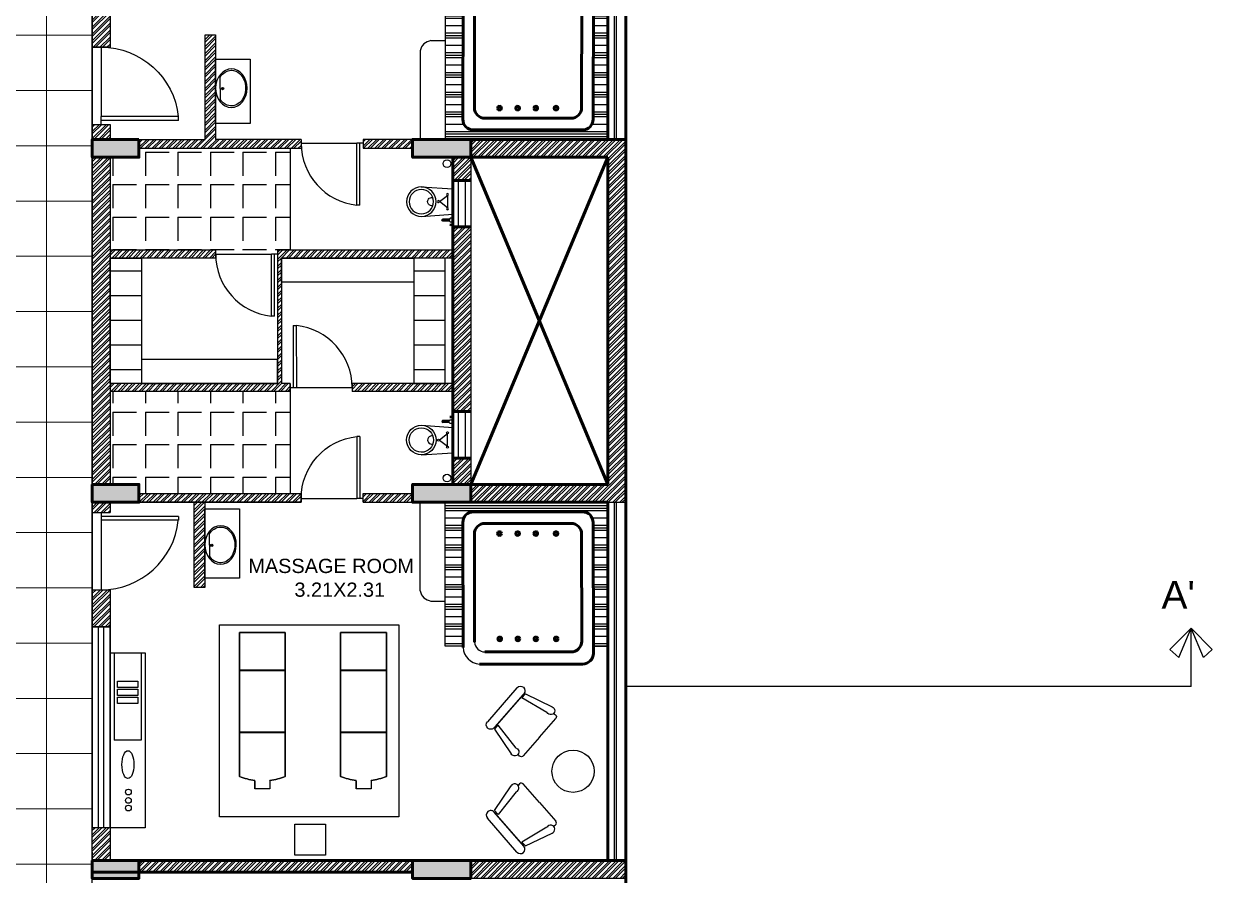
# Model space of a CAD drawing. Header units: millimetres. Extents: x 1521 to 3683, y 1649 to 3322.
# Drawn here: x 1668.65 to 1676.31, y 1663.95 to 1669.44 of the extents above; entities that cross this region are included whole.
import ezdxf

# ---------------------------------------------------------------- set-up
doc = ezdxf.new("R2010")
doc.units = ezdxf.units.MM
doc.header["$LTSCALE"] = 0.1
doc.linetypes.add('DASHED2', pattern=[0.375, 0.25, -0.125])
for name, color, linetype, lineweight in [('COL', 1, 'Continuous', 50), ('plan wall', 7, 'Continuous', 25), ('WALL', 7, 'Continuous', 50), ('WIN', 8, 'Continuous', 25)]:
    doc.layers.add(name, color=color, linetype=linetype, lineweight=lineweight)
doc.layers.add('toilet furniture', color=37, linetype='Continuous')
doc.styles.add('WORKING', font='ARIALN.TTF')
pattern_1 = [(45, (1042.899978, 936.663584), (-0.0224506403, 0.0224506403), []), (45, (1042.899978, 936.67946), (-0.0224506403, 0.0224506403), [])]
pattern_2 = [(0, (667.3189, 932.20063), (0, 0.15875), [])]
pattern_3 = [(270, (3.51019, 95.31282), (0.20955, 0), [0.1524, -0.05715]), (0, (3.51019, 95.31282), (0, 0.20955), [0.1524, -0.05715])]

# ---------------------------------------------------------------- blocks, each defined once
blk = doc.blocks.new('d')
for p, q in [((0.05, 1), (0.05, 0)), ((0.05, 1), (0.1, 1)), ((0.1, 1), (0.1, 0)), ((0, 0), (0.1, 0))]:
    blk.add_line(p, q)
at = {"linetype": 'DASHED2', "ltscale": 500}
blk.add_arc((-0.005, 0), 1.005, 359.9965, 83.9779, dxfattribs=at)
blk = doc.blocks.new('A$C708C57D5')
for p, q in [((1.626, -0.41), (0.18, -0.41)), ((0.03, -0.56), (0.033, -2.393)), ((1.548, -0.58), (0.342, -0.58)), ((1.855, -0.643), (1.858, -2.393)), ((0.192, -0.73), (0.195, -2.23)), ((1.692, -0.718), (1.695, -2.23)), ((1.548, -2.38), (0.342, -2.38)), ((1.545, -2.38), (0.345, -2.38)), ((1.708, -2.543), (0.183, -2.543))]:
    blk.add_line(p, q)
for centre in [(0.55, -0.763), (0.834, -0.763), (1.087, -0.763), (1.341, -0.763), (0.553, -2.238), (0.837, -2.238), (1.09, -2.238), (1.344, -2.238)]:
    blk.add_circle(centre, 0.0261)
for centre, start, end in [((0.18, -0.56), 90, 180), ((0.342, -0.73), 90, 180), ((0.345, -2.23), 180, 270), ((1.545, -2.23), 270, 360), ((0.183, -2.393), 180, 270), ((1.708, -2.393), 270, 0)]:
    blk.add_arc(centre, 0.15, start, end)
at = {"layer": 'plan wall'}
for centre, radius, start, end in [((1.61, -0.655), 0.245, 2.6955, 86.2976), ((1.548, -0.724), 0.144, 2.2545, 90.0839)]:
    blk.add_arc(centre, radius, start, end, dxfattribs=at)
blk = doc.blocks.new('A$C01EB0BB3')
for p, q in [((-0.097, 0.064), (-0.097, 0.064)), ((-0.047, 0.114), (0.447, 0.114)), ((-0.047, 0.014), (0.447, 0.014)), ((0.497, 0.064), (0.497, 0.064))]:
    blk.add_line(p, q)
at = {"linetype": 'Continuous'}
for p, q in [((0, 0), (-0.057, 0)), ((-0.057, -0.314), (0, 0)), ((-0.035, 0.014), (-0.037, 0.001)), ((-0.035, 0.014), (0.435, 0.014)), ((0.4, 0), (0.457, 0)), ((0.457, -0.314), (0.4, 0)), ((0.437, 0), (0.435, 0.014)), ((0.457, 0), (0.543, -0.314)), ((-0.057, 0), (-0.143, -0.314)), ((-0.096, -0.376), (-0.1, -0.4)), ((0.5, -0.4), (0.496, -0.374)), ((0.2, -0.429), (-0.071, -0.429)), ((0.2, -0.429), (0.471, -0.429))]:
    blk.add_line(p, q, dxfattribs=at)
for centre, start, end in [((-0.047, 0.064), 90, 180), ((-0.047, 0.064), 180, 270), ((0.447, 0.064), 0, 90), ((0.447, 0.064), 270, 0)]:
    blk.add_arc(centre, 0.05, start, end)
for centre, radius, start, end in [((-0.1, -0.329), 0.0452, 161.5651, 18.435), ((0.5, -0.329), 0.0452, 161.5651, 18.435), ((-0.071, -0.4), 0.0286, 180, 270), ((0.471, -0.4), 0.0286, 270, 0)]:
    blk.add_arc(centre, radius, start, end, dxfattribs=at)
blk = doc.blocks.new('A$C6D011404')
at = {"layer": 'toilet furniture'}
for q in [(118, 64), (434, 64)]:
    blk.add_line((281, 64), q, dxfattribs=at)
for radius in [16.7, 11.9]:
    blk.add_circle((281, 99), radius, dxfattribs=at)
at = {"layer": 'toilet furniture', "extrusion": (0, 0, -1)}
blk.add_ellipse((276, 225), major_axis=(276, -2), ratio=0.815709, start_param=3.141593, end_param=9.424778, dxfattribs=at)
at = {"layer": 'toilet furniture'}
blk.add_open_spline([(118, 64), (58, 102), (22, 162), (20, 223), (20, 225), (20, 227), (20, 268), (36, 309), (113, 396), (192, 429), (355, 430), (435, 397), (529, 293), (543, 225), (505, 126), (475, 90), (434, 64)], degree=3, knots=[5.365258, 5.365258, 5.365258, 5.365258, 6.257078, 6.257078, 6.283185, 6.283185, 6.283185, 6.901165, 6.901165, 7.841015, 7.841015, 8.780865, 8.780865, 9.720714, 9.720714, 10.328696, 10.328696, 10.328696, 10.328696], dxfattribs=at)

msp = doc.modelspace()

# ---------------------------------------------------------------- hatches: boundary and pattern name
at = {"lineweight": 0}
h = msp.add_hatch(dxfattribs=at)
h.set_pattern_fill('NET', color=9, scale=0.11224, style=0)
h.set_pattern_definition([(0, (3.5102, 95.31282), (0, 0.35636287), []), (90, (3.5102, 95.31282), (-0.35636287, 0), [])])
h.paths.add_polyline_path([(1666.924, 1662.5161), (1667.8654, 1662.5161), (1667.8654, 1661.4286), (1667.8154, 1661.4286), (1667.8154, 1660.1261), (1667.8654, 1660.1261), (1667.8654, 1659.8011), (1667.8154, 1659.8011), (1667.8154, 1659.2711), (1668.3779, 1659.2711), (1668.3779, 1659.3086), (1668.5279, 1659.3086), (1668.5279, 1659.2711), (1669.0904, 1659.2711), (1669.0904, 1659.3126), (1669.1479, 1659.3126), (1669.1479, 1659.8099), (1669.0904, 1659.8099), (1669.0904, 1669.5961), (1665.3254, 1669.5961), (1665.3254, 1670.2711), (1663.0754, 1670.2711), (1663.0754, 1669.5961), (1658.5454, 1669.5961), (1658.5454, 1669.553), (1658.5364, 1669.553), (1658.5364, 1669.5122), (1658.5119, 1669.5122), (1658.5119, 1668.832), (1658.5228, 1668.832), (1658.5228, 1668.8184), (1658.5364, 1668.8184), (1658.5364, 1668.7912), (1658.5454, 1668.7912), (1658.5454, 1668.7461), (1658.7454, 1668.7461), (1658.7454, 1668.6961), (1660.6204, 1668.6961), (1660.6204, 1668.7461), (1661.6354, 1668.7461), (1661.6354, 1668.3461), (1661.5854, 1668.3461), (1661.5854, 1667.9986), (1662.5854, 1667.9986), (1662.5854, 1668.3461), (1662.5354, 1668.3461), (1662.5354, 1668.7461), (1663.2604, 1668.7461), (1663.2604, 1668.6961), (1665.1404, 1668.6961), (1665.1404, 1668.7461), (1665.4904, 1668.7461), (1665.4904, 1668.6961), (1667.4654, 1668.6961), (1667.4654, 1668.7461), (1667.8654, 1668.7461), (1667.8654, 1668.3961), (1667.8154, 1668.3961), (1667.8154, 1666.5886), (1667.8654, 1666.5886), (1667.8654, 1666.2386), (1667.8154, 1666.2386), (1667.8154, 1664.2311), (1667.8654, 1664.2311), (1667.8654, 1663.4161), (1667.4654, 1663.4161), (1667.4654, 1663.4661), (1666.924, 1663.4661)])
h.paths.add_polyline_path([(1666.6186, 1662.4661), (1666.6186, 1662.5161), (1666.5668, 1662.5161), (1666.5668, 1662.4661)])
h = msp.add_hatch()
h.set_pattern_fill('STEEL', color=256, scale=0.01, style=0)
h.set_pattern_definition(pattern_1)
h.paths.add_polyline_path([(1669.2054, 1669.5961), (1669.0904, 1669.5961), (1669.0904, 1669.2904), (1669.2054, 1669.2904)])
h.paths.add_polyline_path([(1669.2054, 1668.7932), (1669.0904, 1668.7932), (1669.0904, 1668.6961), (1669.2054, 1668.6961)])
h = msp.add_hatch()
h.set_pattern_fill('PLASTI', color=256, scale=0.02, style=0)
h.set_pattern_definition([(0, (3.51019, 95.31282), (0, 0.127), []), (0, (3.51019, 95.3287), (0, 0.127), []), (0, (3.51019, 95.34457), (0, 0.127), []), (0, (3.51019, 95.3922), (0, 0.127), [])])
h.paths.add_polyline_path([(1672.4154, 1669.6244), (1672.3215, 1669.6243), (1672.3202, 1668.8267, -0.414214), (1672.2512, 1668.7576), (1671.5486, 1668.7576, -0.415191), (1671.4795, 1668.8269), (1671.4809, 1669.6243), (1671.3664, 1669.6243), (1671.3664, 1668.6961), (1671.5304, 1668.6961), (1672.4154, 1668.6961)])
h.paths.add_polyline_path([(1672.4154, 1666.3561), (1671.5304, 1666.3561), (1671.3664, 1666.3561), (1671.3664, 1665.4279), (1671.4809, 1665.4279), (1671.4795, 1666.2254, -0.415191), (1671.5486, 1666.2947), (1672.2512, 1666.2947, -0.414214), (1672.3202, 1666.2256), (1672.3215, 1665.4278), (1672.4154, 1665.4278)])
h = msp.add_hatch()
h.set_pattern_fill('STEEL', color=256, scale=0.01, style=0)
h.set_pattern_definition(pattern_1)
h.paths.add_polyline_path([(1669.8858, 1669.3705), (1669.8176, 1669.3705), (1669.8176, 1668.6961), (1669.3904, 1668.6961), (1669.3904, 1668.6386), (1670.4369, 1668.6386), (1670.4369, 1668.6961), (1669.8858, 1668.6961)])
h = msp.add_hatch()
h.set_pattern_fill('STEEL', color=256, scale=0.01, style=0)
h.set_pattern_definition(pattern_1)
h.paths.add_polyline_path([(1671.1554, 1668.6961), (1670.8364, 1668.6961), (1670.8364, 1668.6386), (1671.1554, 1668.6386)])
h = msp.add_hatch()
h.set_pattern_fill('STEEL', color=256, scale=0.01, style=0)
h.set_pattern_definition(pattern_1)
h.paths.add_polyline_path([(1672.5304, 1668.6961), (1671.5304, 1668.6961), (1671.5304, 1668.5811), (1672.4154, 1668.5811), (1672.4154, 1666.4711), (1671.5304, 1666.4711), (1671.5304, 1666.3561), (1672.4154, 1666.3561), (1672.5304, 1666.3561)])
h = msp.add_hatch()
h.set_pattern_fill('STEEL', color=256, scale=0.01, style=0)
h.set_pattern_definition(pattern_1)
h.paths.add_polyline_path([(1671.5304, 1668.1321), (1671.4154, 1668.1321), (1671.4154, 1666.9414), (1671.5304, 1666.9414)])
h.paths.add_polyline_path([(1671.4154, 1667.9811), (1670.2854, 1667.9811), (1670.2854, 1667.1211), (1669.408, 1667.1211), (1669.2054, 1667.1211), (1669.2054, 1667.0711), (1670.3661, 1667.0711), (1670.3661, 1667.1212), (1670.3104, 1667.1212), (1670.3104, 1667.9311), (1671.1628, 1667.9311), (1671.3654, 1667.9311), (1671.4154, 1667.9311)])
edge = h.paths.add_edge_path()
edge.add_line((1671.4154, 1667.1211), (1670.7656, 1667.1211))
edge.add_line((1670.7656, 1667.1211), (1670.7656, 1667.0974))
edge.add_ellipse((1670.3639, 1667.0968), major_axis=(-0.2841, 0.2841), ratio=1, start_angle=225.01782, end_angle=225.08395, ccw=False)
edge.add_line((1670.7656, 1667.0968), (1670.7656, 1667.0968))
edge.add_line((1670.7656, 1667.0968), (1670.7656, 1667.0711))
edge.add_line((1670.7656, 1667.0711), (1671.4154, 1667.0711))
edge.add_line((1671.4154, 1667.0711), (1671.4154, 1667.1211))
h.paths.add_polyline_path([(1669.8858, 1667.9809), (1669.2054, 1667.9809), (1669.2054, 1667.9311), (1669.408, 1667.9311), (1669.8858, 1667.9311), (1669.8858, 1667.9558), (1669.8858, 1667.9558), (1669.8858, 1667.9558)])
h.paths.add_polyline_path([(1669.2054, 1668.5811), (1669.0904, 1668.5811), (1669.0904, 1666.4711), (1669.2054, 1666.4711)])
h = msp.add_hatch()
h.set_pattern_fill('ANGLE', color=253, scale=0.03, angle=-90, style=0)
h.set_pattern_definition(pattern_3)
h.paths.add_polyline_path([(1669.3904, 1668.5811), (1669.2054, 1668.5811), (1669.2054, 1667.9809), (1670.3661, 1667.9809), (1670.3661, 1668.6386), (1669.3904, 1668.6386)])
h = msp.add_hatch()
h.set_pattern_fill('STEEL', color=256, scale=0.01, style=0)
h.set_pattern_definition(pattern_1)
h.paths.add_polyline_path([(1671.5304, 1668.5811), (1671.4154, 1668.5811), (1671.4154, 1668.4321), (1671.5304, 1668.4321)])
h = msp.add_hatch()
h.set_pattern_fill('LINE', color=256, scale=0.05, style=0)
h.set_pattern_definition(pattern_2)
h.paths.add_polyline_path([(1669.2054, 1667.9311), (1669.408, 1667.9311), (1669.408, 1667.1211), (1669.2054, 1667.1211)])
h = msp.add_hatch()
h.set_pattern_fill('LINE', color=256, scale=0.05, style=0)
h.set_pattern_definition(pattern_2)
h.paths.add_polyline_path([(1671.3654, 1667.9311), (1671.1628, 1667.9311), (1671.1628, 1667.1211), (1671.3654, 1667.1211)])
h = msp.add_hatch()
h.set_pattern_fill('ANGLE', color=253, scale=0.03, angle=-90, style=0)
h.set_pattern_definition(pattern_3)
h.paths.add_polyline_path([(1669.2054, 1666.4711), (1669.3904, 1666.4711), (1669.3904, 1666.4135), (1670.3661, 1666.4136), (1670.3661, 1667.0711), (1669.2054, 1667.0711)])
h = msp.add_hatch()
h.set_pattern_fill('STEEL', color=256, scale=0.01, style=0)
h.set_pattern_definition(pattern_1)
h.paths.add_polyline_path([(1671.1554, 1666.4128), (1670.8364, 1666.4128), (1670.8364, 1666.3561), (1671.1554, 1666.3561)])
h.paths.add_polyline_path([(1671.5304, 1666.6414), (1671.4154, 1666.6414), (1671.4154, 1666.4711), (1671.5304, 1666.4711)])
h = msp.add_hatch()
h.set_pattern_fill('STEEL', color=256, scale=0.01, style=0)
h.set_pattern_definition(pattern_1)
h.paths.add_polyline_path([(1669.3904, 1666.4136), (1670.4369, 1666.4136), (1670.4369, 1666.3561), (1669.3904, 1666.3561)])
h = msp.add_hatch()
h.set_pattern_fill('STEEL', color=256, scale=0.01, style=0)
h.set_pattern_definition(pattern_1)
h.paths.add_polyline_path([(1669.2054, 1666.3561), (1669.0904, 1666.3561), (1669.0904, 1666.2896), (1669.2054, 1666.2896)])
h = msp.add_hatch()
h.set_pattern_fill('STEEL', color=256, scale=0.01, style=0)
h.set_pattern_definition(pattern_1)
h.paths.add_polyline_path([(1669.7482, 1666.3561), (1669.8165, 1666.3561), (1669.8165, 1665.8071), (1669.7482, 1665.8071)])
h = msp.add_hatch()
h.set_pattern_fill('STEEL', color=256, scale=0.01, style=0)
h.set_pattern_definition(pattern_1)
h.paths.add_polyline_path([(1669.3904, 1664.0461), (1671.1554, 1664.0461), (1671.1554, 1663.9711), (1669.3904, 1663.9711)])
h.paths.add_polyline_path([(1671.5304, 1664.0461), (1672.5304, 1664.0461), (1672.5304, 1663.9311), (1671.5304, 1663.9311)])
h.paths.add_polyline_path([(1669.7482, 1662.1702), (1669.8165, 1662.1702), (1669.8165, 1661.6211), (1669.7482, 1661.6211)])
h.paths.add_polyline_path([(1671.5304, 1661.6611), (1672.5304, 1661.6611), (1672.5304, 1661.5461), (1671.5304, 1661.5461)])
h.paths.add_polyline_path([(1669.2054, 1664.2572), (1669.0909, 1664.2572), (1669.0909, 1665.5532), (1669.2054, 1665.5532), (1669.2054, 1665.7923), (1669.0904, 1665.7923), (1669.0904, 1664.0461), (1669.2054, 1664.0461)])
at = {"layer": 'COL'}
h = msp.add_hatch(color=256, dxfattribs=at)
h.paths.add_polyline_path([(1667.8154, 1664.1811), (1667.8154, 1663.9311), (1667.7004, 1663.9311), (1667.7004, 1664.1811)])
h.paths.add_polyline_path([(1662.7004, 1666.5386), (1662.7004, 1666.2886), (1662.5854, 1666.2886), (1662.5854, 1666.5386)])
h.paths.add_polyline_path([(1662.5854, 1663.5811), (1662.8354, 1663.5811), (1662.8354, 1663.4661), (1662.5854, 1663.4661)])
h.paths.add_polyline_path([(1664.9504, 1663.5811), (1665.2004, 1663.5811), (1665.2004, 1663.4661), (1664.9504, 1663.4661)])
h.paths.add_polyline_path([(1667.8154, 1668.6961), (1667.8154, 1668.4461), (1667.7004, 1668.4461), (1667.7004, 1668.6961)])
h.paths.add_polyline_path([(1662.9604, 1668.6961), (1663.2104, 1668.6961), (1663.2104, 1668.5811), (1662.9604, 1668.5811)])
h.paths.add_polyline_path([(1665.1904, 1668.6961), (1665.4404, 1668.6961), (1665.4404, 1668.5811), (1665.1904, 1668.5811)])
h.paths.add_polyline_path([(1667.8154, 1666.5386), (1667.8154, 1666.2886), (1667.7004, 1666.2886), (1667.7004, 1666.5386)])
h.paths.add_polyline_path([(1669.0904, 1664.0461), (1669.3904, 1664.0461), (1669.3904, 1663.9311), (1669.0904, 1663.9311)])
h.paths.add_polyline_path([(1669.2054, 1669.8961), (1669.2054, 1669.5961), (1669.0904, 1669.5961), (1669.0904, 1669.8961)])
h.paths.add_polyline_path([(1671.2304, 1672.0361), (1671.5304, 1672.0361), (1671.5304, 1671.9211), (1671.2304, 1671.9211)])
h.paths.add_polyline_path([(1669.0904, 1672.0361), (1669.3904, 1672.0361), (1669.3904, 1671.9211), (1669.0904, 1671.9211)])
h.paths.add_polyline_path([(1671.1554, 1664.0461), (1671.5304, 1664.0461), (1671.5304, 1663.9311), (1671.1554, 1663.9311)])
h.paths.add_polyline_path([(1671.5304, 1661.6611), (1671.5304, 1661.5461), (1671.1554, 1661.5461), (1671.1554, 1661.6611)])
h.paths.add_polyline_path([(1671.5304, 1666.4711), (1671.5304, 1666.3561), (1671.1554, 1666.3561), (1671.1554, 1666.4711)])
h.paths.add_polyline_path([(1665.3254, 1669.9711), (1665.4404, 1669.9711), (1665.4404, 1669.5961), (1665.3254, 1669.5961)])
edge = h.paths.add_edge_path()
edge.add_line((1671.5304, 1668.5811), (1671.1554, 1668.5811))
edge.add_line((1671.1554, 1668.5811), (1671.1554, 1668.6961))
edge.add_line((1671.1554, 1668.6961), (1671.5304, 1668.6961))
h.paths.add_polyline_path([(1669.3904, 1668.6961), (1669.3904, 1668.5811), (1669.0904, 1668.5811), (1669.0904, 1668.6961)])
h.paths.add_polyline_path([(1666.6004, 1672.0361), (1666.6004, 1671.9211), (1666.3004, 1671.9211), (1666.3004, 1672.0361)])
h.paths.add_polyline_path([(1665.3254, 1672.0361), (1665.4404, 1672.0361), (1665.4404, 1671.7361), (1665.3254, 1671.7361)])
h.paths.add_polyline_path([(1662.9604, 1672.0361), (1663.0754, 1672.0361), (1663.0754, 1671.7361), (1662.9604, 1671.7361)])
h.paths.add_polyline_path([(1667.8154, 1657.4311), (1667.7004, 1657.4311), (1667.7004, 1657.6561), (1667.8154, 1657.6561)])
h.paths.add_polyline_path([(1671.2554, 1659.9711), (1671.5304, 1659.9711), (1671.5304, 1659.8561), (1671.2554, 1659.8561)])
h.paths.add_polyline_path([(1658.4704, 1669.8211), (1658.5854, 1669.8211), (1658.5854, 1669.5961), (1658.4704, 1669.5961)])
h.paths.add_polyline_path([(1671.3054, 1657.4311), (1671.3054, 1657.5461), (1671.5304, 1657.5461), (1671.5304, 1657.4311)])
h.paths.add_polyline_path([(1660.7804, 1669.8211), (1660.8954, 1669.8211), (1660.8954, 1669.5961), (1660.7804, 1669.5961)])
h.paths.add_polyline_path([(1660.7804, 1672.0361), (1660.8954, 1672.0361), (1660.8954, 1671.8111), (1660.7804, 1671.8111)])
h.paths.add_polyline_path([(1658.4704, 1672.0361), (1658.5854, 1672.0361), (1658.5854, 1671.8111), (1658.4704, 1671.8111)])
h.paths.add_polyline_path([(1669.2054, 1657.4311), (1669.0904, 1657.4311), (1669.0904, 1657.6561), (1669.2054, 1657.6561)])
h.paths.add_polyline_path([(1669.3154, 1659.9711), (1669.3154, 1659.8561), (1669.0904, 1659.8561), (1669.0904, 1659.9711)])
h.paths.add_polyline_path([(1658.6954, 1668.6961), (1658.6954, 1668.5811), (1658.4704, 1668.5811), (1658.4704, 1668.6961)])
h.paths.add_polyline_path([(1656.8554, 1668.8061), (1656.9704, 1668.8061), (1656.9704, 1668.5811), (1656.8554, 1668.5811)])
h.paths.add_polyline_path([(1656.8554, 1672.0361), (1656.9704, 1672.0361), (1656.9704, 1671.8111), (1656.8554, 1671.8111)])
h.paths.add_polyline_path([(1660.8954, 1668.6961), (1660.8954, 1668.5811), (1660.6704, 1668.5811), (1660.6704, 1668.6961)])
h.paths.add_polyline_path([(1664.5004, 1670.2711), (1664.5004, 1671.0961), (1663.9004, 1671.0961), (1663.9004, 1670.2711), (1663.8254, 1670.2711), (1663.8254, 1671.1711), (1664.5754, 1671.1711), (1664.5754, 1670.2711)])
h.paths.add_polyline_path([(1669.0904, 1666.4711), (1669.3904, 1666.4711), (1669.3904, 1666.3561), (1669.0904, 1666.3561)])
h.paths.add_polyline_path([(1669.3904, 1661.6611), (1669.3904, 1661.5461), (1669.0904, 1661.5461), (1669.0904, 1661.6611)])
h.paths.add_polyline_path([(1667.8154, 1659.8511), (1667.7004, 1659.8511), (1667.7004, 1660.0761), (1667.8154, 1660.0761)])
h.paths.add_polyline_path([(1667.8154, 1661.7286), (1667.8154, 1661.4786), (1667.7004, 1661.4786), (1667.7004, 1661.7286)])
h.paths.add_polyline_path([(1662.9604, 1669.8961), (1663.0754, 1669.8961), (1663.0754, 1669.5961), (1662.9604, 1669.5961)])

# ---------------------------------------------------------------- linework, layer by layer
for p, q in [((1672.4566, 1671.9211), (1672.4566, 1668.6961)), ((1672.4685, 1671.9211), (1672.4685, 1668.6961)), ((1669.0904, 1669.5961), (1669.0904, 1669.2904)), ((1669.2054, 1669.5961), (1669.2054, 1669.2904)), ((1669.2054, 1669.5961), (1669.2054, 1669.2904)), ((1671.3664, 1669.6243), (1671.3664, 1668.6961)), ((1669.0904, 1669.2904), (1669.2054, 1669.2904)), ((1669.2054, 1669.2904), (1669.0904, 1669.2904)), ((1669.0904, 1669.2904), (1669.0904, 1668.7932)), ((1669.1479, 1669.2904), (1669.1479, 1668.8429)), ((1671.2743, 1669.3333), (1671.3664, 1669.3333)), ((1671.2043, 1669.2682), (1671.2043, 1668.6961)), ((1669.0904, 1668.7932), (1669.2054, 1668.7932)), ((1669.0904, 1668.7932), (1669.0904, 1668.6961)), ((1669.0904, 1668.7932), (1669.2054, 1668.7932)), ((1669.2054, 1668.7932), (1669.2054, 1668.6961)), ((1669.2054, 1668.7932), (1669.2054, 1668.6961)), ((1669.0904, 1668.6961), (1669.0904, 1664.597)), ((1669.3904, 1668.6961), (1669.8176, 1668.6961)), ((1670.4369, 1668.6961), (1669.8858, 1668.6961)), ((1670.4369, 1668.6961), (1670.4369, 1668.6386)), ((1670.4369, 1668.6712), (1670.7964, 1668.6713)), ((1671.1554, 1668.6961), (1670.8364, 1668.6961)), ((1670.8364, 1668.6961), (1670.8364, 1668.6386)), ((1669.2054, 1668.5811), (1669.2054, 1666.4711)), ((1669.3904, 1668.6386), (1669.8858, 1668.6386)), ((1669.8858, 1668.6386), (1670.4369, 1668.6386)), ((1670.8364, 1668.6386), (1671.1554, 1668.6386)), ((1671.4154, 1667.9811), (1671.4154, 1668.5811)), ((1671.5304, 1668.5811), (1671.5304, 1666.4711)), ((1669.8858, 1667.9809), (1669.2054, 1667.9809)), ((1669.8858, 1667.9809), (1669.8858, 1667.9311)), ((1670.2854, 1667.9811), (1670.2854, 1667.1211)), ((1669.8858, 1667.956), (1670.2454, 1667.9562)), ((1670.3104, 1667.9311), (1670.3104, 1667.1212)), ((1670.3661, 1667.0711), (1670.3661, 1667.1212)), ((1670.3661, 1667.1212), (1670.3661, 1667.0711)), ((1670.406, 1667.0968), (1670.7656, 1667.0968)), ((1670.7656, 1667.1218), (1670.7656, 1667.0711)), ((1671.4154, 1667.0711), (1671.4154, 1666.4711)), ((1669.3904, 1666.4128), (1670.4369, 1666.4128)), ((1670.4369, 1666.3561), (1670.4369, 1666.4128)), ((1670.4369, 1666.381), (1670.7964, 1666.3809)), ((1670.8364, 1666.4128), (1671.1554, 1666.4128)), ((1670.8364, 1666.3561), (1670.8364, 1666.4128)), ((1669.0904, 1666.2896), (1669.2054, 1666.2896)), ((1669.2054, 1666.3561), (1669.2054, 1666.2896)), ((1669.3904, 1666.3561), (1670.4369, 1666.3561)), ((1670.8364, 1666.3561), (1671.1554, 1666.3561)), ((1671.2043, 1665.7841), (1671.2043, 1666.3561)), ((1671.3664, 1665.719), (1671.3664, 1666.3561)), ((1671.3664, 1665.4279), (1671.3664, 1666.3561)), ((1672.4154, 1666.3561), (1672.5304, 1666.3561)), ((1672.4566, 1666.3561), (1672.4566, 1664.0461)), ((1672.4685, 1666.3561), (1672.4685, 1664.0461)), ((1669.1479, 1666.2399), (1669.148, 1665.7923)), ((1669.0904, 1665.7923), (1669.2054, 1665.7923)), ((1669.2054, 1665.7923), (1669.2054, 1664.0461)), ((1671.2743, 1665.719), (1671.3664, 1665.719)), ((1669.2054, 1665.3858), (1669.4304, 1665.3858)), ((1669.2304, 1665.3858), (1669.2304, 1664.8215)), ((1669.4054, 1665.3858), (1669.4054, 1664.8215)), ((1669.4304, 1665.3858), (1669.4304, 1664.2572)), ((1671.4809, 1665.4279), (1671.3664, 1665.4279)), ((1672.3215, 1665.4278), (1672.4154, 1665.4278)), ((1669.4054, 1664.8215), (1669.2304, 1664.8215)), ((1669.4304, 1664.2572), (1669.2054, 1664.2572)), ((1669.0904, 1664.0997), (1669.0904, 1664.0461))]:
    msp.add_line(p, q)
at = {"color": 9}
for p, q in [((1670.3661, 1668.6386), (1670.3662, 1667.9811)), ((1670.3661, 1667.0711), (1670.3662, 1666.4136)), ((1669.2054, 1665.5532), (1669.0909, 1665.5532)), ((1669.2054, 1664.2572), (1669.0909, 1664.2572))]:
    msp.add_line(p, q, dxfattribs=at)
at = {"lineweight": 25}
for p, q in [((1671.3834, 1668.2429), (1671.3789, 1668.2429)), ((1671.3834, 1666.8093), (1671.3789, 1666.8093))]:
    msp.add_line(p, q, dxfattribs=at)
at = {"color": 0}
for p, q in [((1676.1759, 1665.5433), (1676.0396, 1665.4058)), ((1676.097, 1665.3555), (1676.1759, 1665.5433)), ((1676.1759, 1665.1681), (1676.1759, 1665.5433)), ((1676.1759, 1665.5433), (1676.3122, 1665.4058)), ((1676.2549, 1665.3555), (1676.1759, 1665.5433)), ((1676.0396, 1665.4058), (1676.0396, 1665.4058)), ((1676.0396, 1665.4058), (1676.097, 1665.3555)), ((1676.3122, 1665.4058), (1676.2549, 1665.3555)), ((1676.3122, 1665.4058), (1676.3122, 1665.4058)), ((1676.1759, 1665.1681), (1672.5304, 1665.1681))]:
    msp.add_line(p, q, dxfattribs=at)
for points in [[(1669.1479, 1659.3126), (1669.1479, 1659.8099), (1669.0904, 1659.8099), (1669.0904, 1669.5961), (1665.3254, 1669.5961), (1665.3254, 1670.2711), (1663.0754, 1670.2711), (1663.0754, 1669.5961), (1658.5454, 1669.5961), (1658.5454, 1669.553), (1658.5364, 1669.553)], [(1669.8176, 1668.6961), (1669.8176, 1669.3705), (1669.8858, 1669.3705), (1669.8858, 1668.6961)], [(1670.3953, 1664.3287), (1669.9109, 1664.3287), (1669.9109, 1665.5662), (1671.0678, 1665.5662), (1671.0678, 1664.3287), (1670.3953, 1664.3287)]]:
    msp.add_lwpolyline(points)
for points in [[(1669.8858, 1669.2144), (1670.1086, 1669.2144), (1670.1086, 1668.7989), (1669.8858, 1668.7989)], [(1669.2054, 1667.9311), (1669.408, 1667.9311), (1669.408, 1667.1211), (1669.2054, 1667.1211)], [(1671.1628, 1667.7754), (1670.3104, 1667.7754), (1670.3104, 1667.9311), (1671.1628, 1667.9311)], [(1671.3654, 1667.9311), (1671.1628, 1667.9311), (1671.1628, 1667.1211), (1671.3654, 1667.1211)], [(1669.408, 1667.1211), (1670.2854, 1667.1211), (1670.2854, 1667.2768), (1669.408, 1667.2768)], [(1669.3904, 1666.4136), (1670.4369, 1666.4136), (1670.4369, 1666.3561), (1669.3904, 1666.3561)], [(1669.7482, 1666.3561), (1669.8165, 1666.3561), (1669.8165, 1665.8071), (1669.7482, 1665.8071)], [(1670.0393, 1665.8668), (1669.8165, 1665.8668), (1669.8165, 1666.3131), (1670.0393, 1666.3131)], [(1669.2054, 1664.0461), (1669.0904, 1664.0461), (1669.0904, 1665.7923), (1669.2054, 1665.7923)], [(1669.2522, 1665.2024), (1669.3848, 1665.2024), (1669.3848, 1665.1621), (1669.2522, 1665.1621)], [(1669.2522, 1665.1509), (1669.3848, 1665.1509), (1669.3848, 1665.1106), (1669.2522, 1665.1106)], [(1669.2522, 1665.0987), (1669.3848, 1665.0987), (1669.3848, 1665.0584), (1669.2522, 1665.0584)], [(1670.3953, 1664.2799), (1670.5948, 1664.2799), (1670.5948, 1664.0806), (1670.3953, 1664.0806)], [(1669.3904, 1664.0461), (1671.1554, 1664.0461), (1671.1554, 1663.9711), (1669.3904, 1663.9711)], [(1671.5304, 1664.0461), (1672.5304, 1664.0461), (1672.5304, 1663.9311), (1671.5304, 1663.9311)]]:
    msp.add_lwpolyline(points, close=True)
at = {"color": 9}
msp.add_lwpolyline([(1669.2054, 1665.5532), (1669.2054, 1664.2572), (1669.0909, 1664.2572), (1669.0909, 1665.5532)], close=True, dxfattribs=at)
for points in [[(1670.3349, 1664.5883, -0.065744), (1670.2354, 1664.5624), (1670.2354, 1664.5594), (1670.2354, 1664.508), (1670.1385, 1664.508), (1670.1385, 1664.5624, -0.065733), (1670.039, 1664.5883), (1670.039, 1665.5164), (1670.3349, 1665.5164), (1670.3349, 1665.2743), (1670.3349, 1664.7901)], [(1670.9874, 1664.5883, -0.065739), (1670.8878, 1664.5624), (1670.8878, 1664.5594), (1670.8878, 1664.508), (1670.791, 1664.508), (1670.791, 1664.5624, -0.065739), (1670.6915, 1664.5883), (1670.6915, 1665.5164), (1670.9874, 1665.5164), (1670.9874, 1665.2743), (1670.9874, 1664.7901)]]:
    msp.add_lwpolyline(points, format="xyb", close=True)
for centre, radius in [((1672.1905, 1664.6215), 0.1364), ((1669.3233, 1664.4877), 0.0187), ((1669.3233, 1664.4336), 0.0187), ((1669.3233, 1664.3844), 0.0187)]:
    msp.add_circle(centre, radius)
for centre, start, end in [((1671.2858, 1669.2508), 97.88979, 167.92998), ((1671.2858, 1665.8015), 192.07002, 262.11021)]:
    msp.add_arc(centre, 0.0833, start, end)
msp.add_ellipse((1669.3203, 1664.6645), major_axis=(0, -0.0898), ratio=0.432836)
at = {"layer": 'COL'}
msp.add_line((1671.5304, 1668.5811), (1671.5304, 1668.6961), dxfattribs=at)
for points in [[(1669.3904, 1668.6961), (1669.3904, 1668.5811), (1669.0904, 1668.5811), (1669.0904, 1668.6961)], [(1669.0904, 1666.4711), (1669.3904, 1666.4711), (1669.3904, 1666.3561), (1669.0904, 1666.3561)], [(1671.5304, 1666.4711), (1671.5304, 1666.3561), (1671.1554, 1666.3561), (1671.1554, 1666.4711)], [(1669.0904, 1664.0461), (1669.3904, 1664.0461), (1669.3904, 1663.9311), (1669.0904, 1663.9311)], [(1671.1554, 1664.0461), (1671.5304, 1664.0461), (1671.5304, 1663.9311), (1671.1554, 1663.9311)]]:
    msp.add_lwpolyline(points, close=True, dxfattribs=at)
msp.add_lwpolyline([(1671.5304, 1668.5811), (1671.1554, 1668.5811), (1671.1554, 1668.6961), (1671.5304, 1668.6961)], dxfattribs=at)
at = {"layer": 'plan wall'}
for p, q in [((1671.2119, 1668.3897), (1671.4154, 1668.377)), ((1671.3295, 1668.2949), (1671.3811, 1668.3346)), ((1671.3813, 1668.2554), (1671.3295, 1668.2949)), ((1671.3811, 1668.3346), (1671.3813, 1668.2554)), ((1671.2124, 1668.1995), (1671.4154, 1668.2133)), ((1671.3904, 1668.1755), (1671.3439, 1668.1754)), ((1671.392, 1668.1818), (1671.349, 1668.1817)), ((1671.392, 1668.1693), (1671.349, 1668.1692)), ((1671.3953, 1668.1527), (1671.4154, 1668.1321)), ((1671.4154, 1668.1571), (1671.3954, 1668.1397)), ((1671.4154, 1667.9811), (1670.2854, 1667.9811)), ((1670.7655, 1667.9811), (1670.2854, 1667.9811)), ((1669.8858, 1667.9311), (1669.2054, 1667.9311)), ((1671.4154, 1667.9311), (1670.3104, 1667.9311)), ((1670.2854, 1667.1212), (1669.2054, 1667.1211)), ((1670.3661, 1667.0711), (1669.2054, 1667.0711)), ((1670.3661, 1667.1212), (1670.3104, 1667.1212)), ((1671.4154, 1667.1211), (1670.7656, 1667.1211)), ((1671.4154, 1667.0711), (1670.7656, 1667.0711)), ((1671.3953, 1666.8995), (1671.4154, 1666.9201)), ((1671.4154, 1666.8952), (1671.3954, 1666.9126)), ((1671.2124, 1666.8527), (1671.4154, 1666.839)), ((1671.3904, 1666.8767), (1671.3439, 1666.8768)), ((1671.392, 1666.883), (1671.349, 1666.8831)), ((1671.392, 1666.8705), (1671.349, 1666.8706)), ((1671.3813, 1666.7968), (1671.3295, 1666.7573)), ((1671.3295, 1666.7573), (1671.3811, 1666.7176)), ((1671.3811, 1666.7176), (1671.3813, 1666.7968)), ((1671.2119, 1666.6625), (1671.4154, 1666.6753)), ((1670.3349, 1665.5164), (1670.3349, 1664.5883)), ((1670.3349, 1665.5164), (1670.3349, 1665.3228)), ((1670.3349, 1665.5164), (1670.3349, 1665.2743)), ((1670.9874, 1665.5164), (1670.9874, 1664.5883)), ((1670.9874, 1665.5164), (1670.9874, 1665.3228)), ((1670.9874, 1665.5164), (1670.9874, 1665.2743)), ((1670.3349, 1665.2743), (1670.039, 1665.2743)), ((1670.3349, 1665.2695), (1670.039, 1665.2695)), ((1670.3349, 1665.2743), (1670.3349, 1664.7901)), ((1670.9874, 1665.2743), (1670.6915, 1665.2743)), ((1670.9874, 1665.2695), (1670.6915, 1665.2695)), ((1670.9874, 1665.2743), (1670.9874, 1664.7901)), ((1670.3349, 1664.8737), (1670.039, 1664.8737)), ((1670.3349, 1664.8689), (1670.039, 1664.8689)), ((1670.9874, 1664.8737), (1670.6915, 1664.8737)), ((1670.9874, 1664.8689), (1670.6915, 1664.8689)), ((1670.1385, 1664.5594), (1670.1385, 1664.5624)), ((1670.1385, 1664.5594), (1670.1385, 1664.508)), ((1670.2354, 1664.5594), (1670.2354, 1664.5624)), ((1670.2354, 1664.5594), (1670.2354, 1664.508)), ((1670.791, 1664.5594), (1670.791, 1664.5624)), ((1670.791, 1664.5594), (1670.791, 1664.508)), ((1670.8878, 1664.5594), (1670.8878, 1664.5624)), ((1670.8878, 1664.5594), (1670.8878, 1664.508)), ((1670.2354, 1664.508), (1670.1385, 1664.508)), ((1670.8878, 1664.508), (1670.791, 1664.508))]:
    msp.add_line(p, q, dxfattribs=at)
for points in [[(1670.3349, 1664.5883), (1670.3349, 1665.5164), (1670.039, 1665.5164), (1670.039, 1664.5883)], [(1670.9874, 1664.5883), (1670.9874, 1665.5164), (1670.6915, 1665.5164), (1670.6915, 1664.5883)]]:
    msp.add_lwpolyline(points, dxfattribs=at)
for centre in [(1671.3778, 1668.5401), (1671.3778, 1666.5121)]:
    msp.add_circle(centre, 0.025, dxfattribs=at)
for centre, start, end in [((1670.187, 1664.9523), 247.87617, 262.9214), ((1670.187, 1664.9523), 277.0786, 292.12383), ((1670.8394, 1664.9523), 247.87617, 262.9214), ((1670.8394, 1664.9523), 277.0786, 292.12383)]:
    msp.add_arc(centre, 0.3929, start, end, dxfattribs=at)
at = {"layer": 'plan wall', "extrusion": (0, 0, -1)}
for centre, major_axis, ratio, start_param, end_param in [((1671.2122, 1668.2946), (0.0951, -0.0004), 0.999966, -0.006354705291457, 6.276830601888128), ((1671.2122, 1668.2946), (-0.0788, -0.0017), 0.999966, 3.16012, 9.443305), ((1671.2801, 1668.2948), (-0.0272, -0.0003), 0.999965, 4.485347, 8.095194), ((1671.323, 1668.2949), (-0.00645, -0.00022), 0.999964, 3.173959, 9.457144), ((1671.3809, 1668.3411), (0.00637, -0.00104), 0.999965, -0.163951, 6.119234), ((1671.3811, 1668.249), (-0.00645, -0.00022), 0.999964, 3.173921, 9.457106), ((1671.3502, 1668.1754), (0.00624, -0.00027), 0.999966, 1.524714, 4.666306), ((1671.4029, 1668.1755), (-0.0125, -0.0002), 0.999968, 3.157287497747048, 9.440472804926635)]:
    msp.add_ellipse(centre, major_axis=major_axis, ratio=ratio, start_param=start_param, end_param=end_param, dxfattribs=at)
at = {"layer": 'plan wall'}
for centre, major_axis, ratio, start_param, end_param in [((1671.2122, 1666.7576), (0.0951, 0.0004), 0.999966, -0.006354705291457, 6.276830601888128), ((1671.2122, 1666.7576), (-0.0788, 0.0017), 0.999966, 3.16012, 9.443305), ((1671.3502, 1666.8768), (0.00624, 0.00027), 0.999966, 1.524714, 4.666306), ((1671.4029, 1666.8767), (-0.0125, 0.0002), 0.999968, 3.157287497747048, 9.440472804926635), ((1671.2801, 1666.7574), (-0.0272, 0.0003), 0.999965, 4.485347, 8.095194), ((1671.323, 1666.7573), (-0.00645, 0.00022), 0.999964, 3.173959, 9.457144), ((1671.3811, 1666.8032), (-0.00645, 0.00022), 0.999964, 3.173921, 9.457106), ((1671.3809, 1666.7112), (0.00637, 0.00104), 0.999965, -0.163951, 6.119234)]:
    msp.add_ellipse(centre, major_axis=major_axis, ratio=ratio, start_param=start_param, end_param=end_param, dxfattribs=at)
at = {"layer": 'WALL'}
for p, q in [((1672.5304, 1672.0361), (1672.5304, 1657.4311)), ((1672.4154, 1671.9211), (1672.4154, 1668.6961)), ((1669.0904, 1668.6961), (1669.0904, 1668.6211)), ((1669.0904, 1668.6961), (1669.0904, 1668.6461)), ((1671.5304, 1668.6961), (1672.5304, 1668.6961)), ((1671.4154, 1666.4711), (1671.4154, 1668.5811)), ((1671.5304, 1668.5811), (1672.4154, 1668.5811)), ((1672.4154, 1668.5811), (1671.5304, 1666.4711)), ((1671.5304, 1668.5811), (1672.4154, 1666.4711)), ((1672.4154, 1668.5811), (1672.4154, 1666.4711)), ((1671.4154, 1668.4321), (1671.5304, 1668.4321)), ((1671.4154, 1668.1321), (1671.5304, 1668.1321)), ((1671.4154, 1666.9414), (1671.5304, 1666.9414)), ((1671.4154, 1666.6414), (1671.5304, 1666.6414)), ((1671.5304, 1666.4711), (1672.4154, 1666.4711)), ((1671.5304, 1666.3561), (1672.4154, 1666.3561)), ((1672.4154, 1666.3561), (1672.4154, 1664.0461)), ((1669.0904, 1664.0461), (1671.5304, 1664.0461)), ((1669.0904, 1664.0461), (1669.0904, 1663.9711)), ((1671.5304, 1664.0461), (1672.5304, 1664.0461)), ((1671.5304, 1664.0461), (1671.5304, 1663.9711)), ((1669.0904, 1663.9711), (1671.1554, 1663.9711))]:
    msp.add_line(p, q, dxfattribs=at)
at = {"layer": 'WIN'}
for p, q in [((1671.4504, 1668.4321), (1671.4504, 1668.1321)), ((1671.4954, 1668.4321), (1671.4954, 1668.1321)), ((1671.4504, 1666.9414), (1671.4504, 1666.6414)), ((1671.4954, 1666.9414), (1671.4954, 1666.6414)), ((1669.1307, 1664.2572), (1669.1307, 1665.5532)), ((1669.1656, 1664.2572), (1669.1656, 1665.5532)), ((1669.2054, 1664.2572), (1669.2054, 1665.5532))]:
    msp.add_line(p, q, dxfattribs=at)

# ---------------------------------------------------------------- block references
at = {"zscale": 0.5881550862646928}
for p, xscale, yscale, rotation in [((1671.8609, 1665.0956), -0.5881550862645032, 0.5881550862646563, 49.03205130062314), ((1671.8609, 1664.1652), 0.5881550862645032, 0.5881550862645782, 130.9679486993768)]:
    msp.add_blockref('A$C01EB0BB3', p, dxfattribs=dict(at, xscale=xscale, yscale=yscale, rotation=rotation))
at = {"layer": 'plan wall'}
for name, p, xscale, yscale, zscale, rotation in [('d', (1669.1479, 1668.7932), -0.4972713632336295, 0.4972713317872604, 0.4972713449530568, 269.9964978190129), ('A$C6D011404', (1669.8858, 1669.1508), 0.0004499816906335, 0.0004500122070112, 0.00045, 269.9961142152919), ('d', (1670.8364, 1668.6712), 0.3995506868434306, 0.3995507202148474, 0.3995507301424014, 180.0213210262888), ('d', (1670.2854, 1667.956), 0.3995506868434306, 0.3995507202148474, 0.3995507301424014, 180.0213210262888), ('d', (1670.3661, 1667.0968), 0.3995506868434306, 0.3995507202148474, 0.3995507301424014, 0.0213210262888021), ('d', (1670.8364, 1666.381), -0.3995506868434306, 0.3995507202148474, 0.3995507301424014, 359.9786789737112), ('d', (1669.1479, 1666.2896), 0.4972713632336295, 0.4972713317872604, 0.4972713449530568, 270.003502180987), ('A$C6D011404', (1669.8165, 1666.205), 0.0004499816906335, 0.0004500122070112, 0.00045, 269.9961142152919)]:
    msp.add_blockref(name, p, dxfattribs=dict(at, xscale=xscale, yscale=yscale, zscale=zscale, rotation=rotation))
at = {"layer": 'WALL', "xscale": -0.4605444288736181, "yscale": 0.4605444288736181, "zscale": 0.4605444288735045}
msp.add_blockref('A$C708C57D5', (1672.3352, 1669.9286), dxfattribs=at)
at = {"layer": 'WALL', "xscale": 0.4605444288736181, "yscale": 0.4605444288736181, "zscale": 0.4605444288735045, "rotation": 180}
msp.add_blockref('A$C708C57D5', (1672.3352, 1665.1236), dxfattribs=at)

# ---------------------------------------------------------------- texts
at = {"ltscale": 0.2, "char_height": 0.091816, "width": 2.429084, "style": 'WORKING'}
for s, insert, attachment_point in [('\\pi0.6898;{\\f@Arial Unicode MS|b0|i0|c0|p34;MASSAGE ROOM\\P\\pi0.88029;   3.21X2.31}', (1669.4065, 1665.9917), 1), ("{\\f@Arial Unicode MS|b0|i0|c0|p34;\\H1.96x;A'\\P\\pi0.8625;\\H0.5102x;   }", (1676.2006, 1665.8493), 3)]:
    msp.add_mtext(s, dxfattribs=dict(at, insert=insert, attachment_point=attachment_point))

doc.saveas('drawing.dxf')
